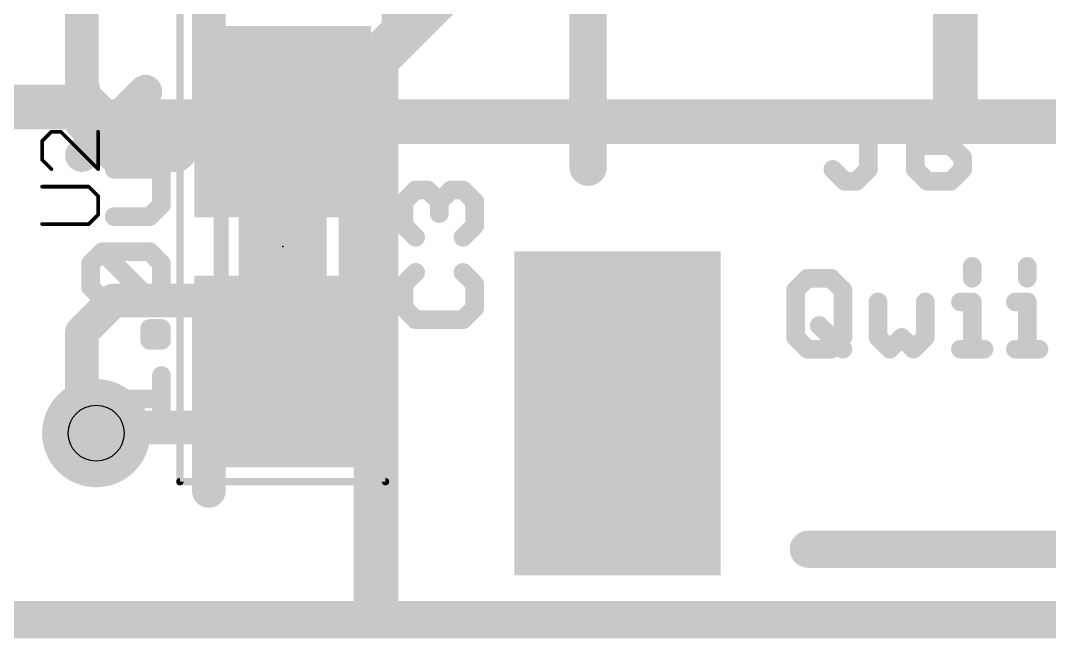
# Model space of a CAD drawing. Extents: x -29 to 79, y -27 to 74.
# Drawn here: x 5.84 to 12.84, y -0.13 to 4.08 of the extents above; entities that cross this region are included whole.
import ezdxf

# ---------------------------------------------------------------- set-up
doc = ezdxf.new("R2010")
doc.units = 0
for name, color, linetype in [('1', 12, 'CONTINUOUS'), ('16', 132, 'CONTINUOUS'), ('18', 110, 'CONTINUOUS'), ('20', 53, 'CONTINUOUS'), ('21', 41, 'CONTINUOUS'), ('22', 40, 'CONTINUOUS'), ('23', 53, 'CONTINUOUS'), ('25', 253, 'CONTINUOUS'), ('27', 253, 'CONTINUOUS'), ('29', 253, 'CONTINUOUS'), ('31', 253, 'CONTINUOUS'), ('35', 253, 'CONTINUOUS'), ('39', 12, 'CONTINUOUS'), ('44', 253, 'CONTINUOUS'), ('51', 53, 'CONTINUOUS')]:
    doc.layers.add(name, color=color, linetype=linetype)

# ---------------------------------------------------------------- blocks, each defined once
blk = doc.blocks.new('RECT')
blk.add_solid([(-0.5, -0.5), (0.5, -0.5), (-0.5, 0.5), (0.5, 0.5)])
blk = doc.blocks.new('ROUNDV')
at = {"const_width": 0.5}
blk.add_lwpolyline([(0, -0.25, 1), (0, 0.25, 1), (0, -0.25)], format="xyb", dxfattribs=at)

msp = doc.modelspace()

# ---------------------------------------------------------------- linework, layer by layer
at = {"layer": '1'}
for points, const_width in [([(12.2, 5.08), (12.2, 3.398)], 0.3048), ([(5.1101, 3.49), (6.289, 3.49)], 0.3048), ([(6.289, 3.49), (6.389, 3.39)], 0.3048), ([(7.62, 3.39), (6.389, 3.39)], 0.3048), ([(7.62, 3.39), (12.192, 3.39)], 0.3048), ([(12.2, 3.398), (12.192, 3.39)], 0.3048), ([(12.192, 3.39), (21.082, 3.39)], 0.3048), ([(52.07, 0), (0, 0)], 0.254)]:
    msp.add_lwpolyline(points, dxfattribs=dict(at, const_width=const_width))
at = {"layer": '1', "const_width": 0.1524}
for points in [[(6.3429, 3.5439, 1), (6.2351, 3.4361)], [(6.289, 3.4138, 1), (6.289, 3.5662)], [(6.389, 3.4662, 1), (6.389, 3.3138)], [(6.3351, 3.3361, 1), (6.4429, 3.4439)], [(7.62, 3.4662, 1), (7.62, 3.3138)], [(7.62, 3.3138, 1), (7.62, 3.4662)], [(12.192, 3.4662, 1), (12.192, 3.3138)], [(12.1381, 3.4439, 1), (12.2459, 3.3361)], [(12.2539, 3.3441, 1), (12.1461, 3.4519)], [(12.192, 3.3138, 1), (12.192, 3.4662)], [(12.1238, 3.398, 1), (12.2762, 3.398)]]:
    msp.add_lwpolyline(points, format="xyb", dxfattribs=at)
at = {"layer": '16', "const_width": 0.254}
msp.add_lwpolyline([(52.07, 0), (0, 0)], dxfattribs=at)
at = {"layer": '20', "const_width": 0.2032}
msp.add_lwpolyline([(49.784, 0), (2.54, 0)], dxfattribs=at)
at = {"layer": '21', "const_width": 0.254}
for points in [[(9.7, 3.08), (9.7, 4.73)], [(11.2, 0.48), (14.2, 0.48)]]:
    msp.add_lwpolyline(points, dxfattribs=at)
at = {"layer": '21', "const_width": 0.127}
for points in [[(9.6365, 3.08, 1), (9.7635, 3.08)], [(11.2, 0.5435, 1), (11.2, 0.4165)]]:
    msp.add_lwpolyline(points, format="xyb", dxfattribs=at)
at = {"layer": '22'}
for points, const_width in [([(8.255, 3.81), (9.525, 5.08)], 0.3048), ([(6.2528, 4.2427), (6.2528, 3.3784)], 0.2286), ([(7.1171, 3.3784), (7.1171, 4.2427)], 0.2286), ([(8.255, 0.127), (8.255, 3.81)], 0.3048), ([(6.685, 3.5945), (6.2528, 3.1623)], 0.2286), ([(6.2528, 3.3784), (6.4689, 3.1623)], 0.2286), ([(6.9011, 3.1623), (7.1171, 3.3784)], 0.2286), ([(6.4689, 3.1623), (6.9011, 3.1623)], 0.2286), ([(6.4689, 2.1728), (6.2528, 1.9567)], 0.2286), ([(7.1171, 2.1728), (6.4689, 2.1728)], 0.2286), ([(7.1171, 0.8763), (7.1171, 2.1728)], 0.2286), ([(6.2528, 1.9567), (6.2528, 1.5246)], 0.2286), ([(6.2528, 1.5246), (6.4689, 1.3085)], 0.2286), ([(6.4689, 1.3085), (7.1171, 1.3085)], 0.2286)]:
    msp.add_lwpolyline(points, dxfattribs=dict(at, const_width=const_width))
for points, const_width in [([(8.3312, 3.81, 1), (8.1788, 3.81)], 0.1524), ([(8.2011, 3.8639, 1), (8.3089, 3.7561)], 0.1524), ([(6.7254, 3.5541, 1), (6.6446, 3.6349)], 0.1143), ([(6.2932, 3.4188, 1), (6.2124, 3.338)], 0.1143), ([(6.1957, 3.3784, 1), (6.31, 3.3784)], 0.1143), ([(7.06, 3.3784, 1), (7.1743, 3.3784)], 0.1143), ([(7.1575, 3.338, 1), (7.0767, 3.4188)], 0.1143), ([(6.2124, 3.2027, 1), (6.2932, 3.1219)], 0.1143), ([(6.4689, 3.2195, 1), (6.4689, 3.1052)], 0.1143), ([(6.4285, 3.1219, 1), (6.5093, 3.2027)], 0.1143), ([(6.8606, 3.2027, 1), (6.9415, 3.1219)], 0.1143), ([(6.9011, 3.1052, 1), (6.9011, 3.2195)], 0.1143), ([(6.4689, 2.23, 1), (6.4689, 2.1157)], 0.1143), ([(6.5093, 2.1324, 1), (6.4285, 2.2132)], 0.1143), ([(7.1743, 2.1728, 1), (7.06, 2.1728)], 0.1143), ([(7.1171, 2.1157, 1), (7.1171, 2.23)], 0.1143), ([(6.2124, 1.9971, 1), (6.2932, 1.9163)], 0.1143), ([(6.31, 1.9567, 1), (6.1957, 1.9567)], 0.1143), ([(6.2932, 1.565, 1), (6.2124, 1.4841)], 0.1143), ([(6.1957, 1.5246, 1), (6.31, 1.5246)], 0.1143), ([(6.4689, 1.3656, 1), (6.4689, 1.2513)], 0.1143), ([(6.4285, 1.2681, 1), (6.5093, 1.3489)], 0.1143), ([(7.1171, 1.2513, 1), (7.1171, 1.3656)], 0.1143), ([(7.06, 0.8763, 1), (7.1743, 0.8763)], 0.1143), ([(8.1788, 0.127, 1), (8.3312, 0.127)], 0.1524)]:
    msp.add_lwpolyline(points, format="xyb", dxfattribs=dict(at, const_width=const_width))
at = {"layer": '23'}
msp.add_point((7.62, 2.54), dxfattribs=at)
at = {"layer": '25'}
for points, const_width in [([(11.5275, 3.4993, 1), (11.5275, 3.4358)], 0.0635), ([(11.6398, 3.4675, 1), (11.5763, 3.4675)], 0.0635), ([(11.6885, 3.4358, 1), (11.6885, 3.4993)], 0.0635), ([(12.264, 3.4391, 1), (12.2356, 3.4959)], 0.0635), ([(12.0746, 3.4154, 1), (12.103, 3.3586)], 0.0635), ([(12.1113, 3.3646, 1), (12.0664, 3.4095)], 0.0635), ([(6.0449, 3.3281, 1), (6.0449, 3.3154)], 0.0127), ([(6.0494, 3.3172, 1), (6.0404, 3.3262)], 0.0127), ([(6.113, 3.3262, 1), (6.104, 3.3172)], 0.0127), ([(6.1085, 3.3154, 1), (6.1085, 3.3281)], 0.0127), ([(6.3691, 3.3217, 1), (6.3563, 3.3217)], 0.0127), ([(5.9877, 3.2582, 1), (5.975, 3.2582)], 0.0127), ([(5.9769, 3.2626, 1), (5.9859, 3.2537)], 0.0127), ([(11.9596, 3.226, 1), (11.8961, 3.226)], 0.0635), ([(11.9278, 3.2578, 1), (11.9278, 3.1943)], 0.0635), ([(11.9054, 3.2485, 1), (11.9503, 3.2036)], 0.0635), ([(12.1918, 3.2485, 1), (12.1469, 3.2036)], 0.0635), ([(12.1693, 3.1943, 1), (12.1693, 3.2578)], 0.0635), ([(12.2816, 3.1455, 1), (12.2181, 3.1455)], 0.0635), ([(12.2274, 3.1231, 1), (12.2723, 3.168)], 0.0635), ([(5.975, 3.131, 1), (5.9877, 3.131)], 0.0127), ([(5.9859, 3.1355, 1), (5.9769, 3.1266)], 0.0127), ([(11.389, 3.0875, 1), (11.344, 3.0425)], 0.0635), ([(11.5763, 3.065, 1), (11.6398, 3.065)], 0.0635), ([(11.6305, 3.0425, 1), (11.5856, 3.0875)], 0.0635), ([(11.9503, 3.0875, 1), (11.9054, 3.0425)], 0.0635), ([(11.8961, 3.065, 1), (11.9596, 3.065)], 0.0635), ([(12.2181, 3.065, 1), (12.2816, 3.065)], 0.0635), ([(12.2723, 3.0425, 1), (12.2274, 3.0875)], 0.0635), ([(6.0404, 3.063, 1), (6.0494, 3.072)], 0.0127), ([(6.3563, 3.0675, 1), (6.3691, 3.0675)], 0.0127), ([(6.3582, 3.063, 1), (6.3672, 3.072)], 0.0127), ([(11.447, 3.0163, 1), (11.447, 2.9527)], 0.0635), ([(11.4245, 2.962, 1), (11.4695, 3.007)], 0.0635), ([(11.5051, 3.007, 1), (11.55, 2.962)], 0.0635), ([(11.5275, 2.9527, 1), (11.5275, 3.0163)], 0.0635), ([(12.0083, 3.0163, 1), (12.0083, 2.9527)], 0.0635), ([(11.9859, 2.962, 1), (12.0308, 3.007)], 0.0635), ([(12.1469, 3.007, 1), (12.1918, 2.962)], 0.0635), ([(12.1693, 2.9527, 1), (12.1693, 3.0163)], 0.0635), ([(5.9814, 2.9539, 1), (5.9814, 2.9412)], 0.0127), ([(6.3036, 2.952, 1), (6.2947, 2.943)], 0.0127), ([(6.2991, 2.9412, 1), (6.2991, 2.9539)], 0.0127), ([(8.5256, 2.9573, 1), (8.5256, 2.8938)], 0.0635), ([(8.548, 2.9031, 1), (8.5031, 2.948)], 0.0635), ([(8.6285, 2.948, 1), (8.5836, 2.9031)], 0.0635), ([(8.6061, 2.8938, 1), (8.6061, 2.9573)], 0.0635), ([(8.7671, 2.9573, 1), (8.7671, 2.8938)], 0.0635), ([(8.7895, 2.9031, 1), (8.7446, 2.948)], 0.0635), ([(8.8701, 2.948, 1), (8.8251, 2.9031)], 0.0635), ([(8.8476, 2.8938, 1), (8.8476, 2.9573)], 0.0635), ([(6.3691, 2.8839, 1), (6.3563, 2.8839)], 0.0127), ([(6.3582, 2.8795, 1), (6.3672, 2.8884)], 0.0127), ([(8.4768, 2.845, 1), (8.4133, 2.845)], 0.0635), ([(8.4226, 2.8675, 1), (8.4675, 2.8226)], 0.0635), ([(8.7183, 2.845, 1), (8.6548, 2.845)], 0.0635), ([(8.6641, 2.8675, 1), (8.709, 2.8226)], 0.0635), ([(8.6641, 2.8226, 1), (8.709, 2.8675)], 0.0635), ([(8.9599, 2.845, 1), (8.8963, 2.845)], 0.0635), ([(8.9056, 2.8226, 1), (8.9506, 2.8675)], 0.0635), ([(6.3563, 2.7568, 1), (6.3691, 2.7568)], 0.0127), ([(6.3672, 2.7523, 1), (6.3582, 2.7613)], 0.0127), ([(8.4675, 2.7064, 1), (8.4226, 2.6615)], 0.0635), ([(8.6548, 2.7645, 1), (8.7183, 2.7645)], 0.0635), ([(8.9506, 2.6615, 1), (8.9056, 2.7064)], 0.0635), ([(5.9814, 2.6996, 1), (5.9814, 2.6869)], 0.0127), ([(6.2947, 2.6978, 1), (6.3036, 2.6888)], 0.0127), ([(6.2991, 2.6869, 1), (6.2991, 2.6996)], 0.0127), ([(8.4133, 2.684, 1), (8.4768, 2.684)], 0.0635), ([(8.8963, 2.684, 1), (8.9599, 2.684)], 0.0635), ([(8.5031, 2.581, 1), (8.548, 2.6259)], 0.0635), ([(8.8251, 2.6259, 1), (8.8701, 2.581)], 0.0635), ([(8.548, 2.3417, 1), (8.5031, 2.3866)], 0.0635), ([(8.8701, 2.3866, 1), (8.8251, 2.3417)], 0.0635), ([(8.4768, 2.2837, 1), (8.4133, 2.2837)], 0.0635), ([(8.4226, 2.3061, 1), (8.4675, 2.2612)], 0.0635), ([(8.9599, 2.2837, 1), (8.8963, 2.2837)], 0.0635), ([(8.9056, 2.2612, 1), (8.9506, 2.3061)], 0.0635), ([(8.4675, 2.1451, 1), (8.4226, 2.1002)], 0.0635), ([(8.9506, 2.1002, 1), (8.9056, 2.1451)], 0.0635), ([(8.4133, 2.1227, 1), (8.4768, 2.1227)], 0.0635), ([(8.5256, 2.0739, 1), (8.5256, 2.0104)], 0.0635), ([(8.8476, 2.0104, 1), (8.8476, 2.0739)], 0.0635), ([(8.8963, 2.1227, 1), (8.9599, 2.1227)], 0.0635), ([(8.5031, 2.0197, 1), (8.548, 2.0646)], 0.0635), ([(8.8251, 2.0646, 1), (8.8701, 2.0197)], 0.0635)]:
    msp.add_lwpolyline(points, format="xyb", dxfattribs=dict(at, const_width=const_width))
for points, const_width in [([(11.5275, 3.4675), (11.6885, 3.4675)], 0.127), ([(11.608, 3.065), (11.608, 3.4675)], 0.127), ([(12.2498, 3.4675), (12.0888, 3.387)], 0.127), ([(12.0888, 3.387), (11.9278, 3.226)], 0.127), ([(6.0449, 3.3217), (5.9814, 3.2582)], 0.0254), ([(6.1085, 3.3217), (6.0449, 3.3217)], 0.0254), ([(6.3627, 3.0675), (6.1085, 3.3217)], 0.0254), ([(6.3627, 3.3217), (6.3627, 3.0675)], 0.0254), ([(5.9814, 3.2582), (5.9814, 3.131)], 0.0254), ([(11.9278, 3.226), (11.9278, 3.065)], 0.127), ([(12.1693, 3.226), (11.9278, 3.226)], 0.127), ([(12.2498, 3.1455), (12.1693, 3.226)], 0.127), ([(12.2498, 3.065), (12.2498, 3.1455)], 0.127), ([(5.9814, 3.131), (6.0449, 3.0675)], 0.0254), ([(11.3665, 3.065), (11.447, 2.9845)], 0.127), ([(11.5275, 2.9845), (11.608, 3.065)], 0.127), ([(11.9278, 3.065), (12.0083, 2.9845)], 0.127), ([(12.1693, 2.9845), (12.2498, 3.065)], 0.127), ([(11.447, 2.9845), (11.5275, 2.9845)], 0.127), ([(12.0083, 2.9845), (12.1693, 2.9845)], 0.127), ([(6.2991, 2.9475), (5.9814, 2.9475)], 0.0254), ([(6.3627, 2.8839), (6.2991, 2.9475)], 0.0254), ([(8.4451, 2.845), (8.5256, 2.9255)], 0.127), ([(8.5256, 2.9255), (8.6061, 2.9255)], 0.127), ([(8.6061, 2.9255), (8.6866, 2.845)], 0.127), ([(8.6866, 2.845), (8.7671, 2.9255)], 0.127), ([(8.7671, 2.9255), (8.8476, 2.9255)], 0.127), ([(8.8476, 2.9255), (8.9281, 2.845)], 0.127), ([(6.3627, 2.7568), (6.3627, 2.8839)], 0.0254), ([(8.4451, 2.684), (8.4451, 2.845)], 0.127), ([(8.6866, 2.845), (8.6866, 2.7645)], 0.127), ([(8.9281, 2.845), (8.9281, 2.684)], 0.127), ([(6.2991, 2.6933), (6.3627, 2.7568)], 0.0254), ([(8.5256, 2.6035), (8.4451, 2.684)], 0.127), ([(8.9281, 2.684), (8.8476, 2.6035)], 0.127), ([(5.9814, 2.6933), (6.2991, 2.6933)], 0.0254), ([(8.5256, 2.3642), (8.4451, 2.2837)], 0.127), ([(8.9281, 2.2837), (8.8476, 2.3642)], 0.127), ([(8.4451, 2.2837), (8.4451, 2.1227)], 0.127), ([(8.9281, 2.1227), (8.9281, 2.2837)], 0.127), ([(8.4451, 2.1227), (8.5256, 2.0422)], 0.127), ([(8.8476, 2.0422), (8.9281, 2.1227)], 0.127), ([(8.5256, 2.0422), (8.8476, 2.0422)], 0.127)]:
    msp.add_lwpolyline(points, dxfattribs=dict(at, const_width=const_width))
at = {"layer": '27', "const_width": 0.127}
for points in [[(6.3115, 3.3051), (6.3115, 3.6271)], [(6.553, 3.3051), (6.553, 3.4661)], [(6.7945, 3.3051), (6.3115, 3.3051)], [(6.7945, 3.0658), (6.4725, 3.0658)], [(6.7945, 2.8243), (6.7945, 3.0658)], [(6.714, 2.7438), (6.7945, 2.8243)], [(6.4725, 2.7438), (6.714, 2.7438)], [(6.3115, 2.424), (6.392, 2.5045)], [(6.392, 2.5045), (6.714, 2.5045)], [(6.714, 2.1825), (6.392, 2.5045)], [(6.714, 2.5045), (6.7945, 2.424)], [(6.3115, 2.263), (6.3115, 2.424)], [(6.7945, 2.424), (6.7945, 2.263)], [(12.3156, 2.405), (12.3156, 2.3245)], [(12.6898, 2.405), (12.6898, 2.3245)], [(11.1125, 2.244), (11.193, 2.3245)], [(11.193, 2.3245), (11.354, 2.3245)], [(11.354, 2.3245), (11.4345, 2.244)], [(6.392, 2.1825), (6.3115, 2.263)], [(6.7945, 2.263), (6.714, 2.1825)], [(6.714, 2.1825), (6.392, 2.1825)], [(11.1125, 1.922), (11.1125, 2.244)], [(11.4345, 2.244), (11.4345, 1.922)], [(11.6738, 2.1635), (11.6738, 1.922)], [(11.9958, 1.922), (11.9958, 2.1635)], [(12.2351, 2.1635), (12.3156, 2.1635)], [(12.3156, 2.1635), (12.3156, 1.8415)], [(12.6093, 2.1635), (12.6898, 2.1635)], [(12.6898, 2.1635), (12.6898, 1.8415)], [(6.714, 1.9019), (6.714, 1.9824)], [(6.714, 1.9824), (6.7945, 1.9824)], [(6.7945, 1.9824), (6.7945, 1.9019)], [(11.2735, 2.0025), (11.4345, 1.8415)], [(6.7945, 1.9019), (6.714, 1.9019)], [(11.193, 1.8415), (11.1125, 1.922)], [(11.4345, 1.922), (11.354, 1.8415)], [(11.6738, 1.922), (11.7543, 1.8415)], [(11.7543, 1.8415), (11.8348, 1.922)], [(11.8348, 1.922), (11.9153, 1.8415)], [(11.9153, 1.8415), (11.9958, 1.922)], [(11.354, 1.8415), (11.193, 1.8415)], [(12.2351, 1.8415), (12.3961, 1.8415)], [(12.6093, 1.8415), (12.7703, 1.8415)], [(6.7945, 1.3406), (6.7945, 1.6626)], [(6.4725, 1.3406), (6.3115, 1.5016)], [(6.3115, 1.5016), (6.7945, 1.5016)]]:
    msp.add_lwpolyline(points, dxfattribs=at)
at = {"layer": '27', "const_width": 0.0635}
for points in [[(6.3432, 3.6271, 1), (6.2797, 3.6271)], [(6.5847, 3.4661, 1), (6.5212, 3.4661)], [(6.3115, 3.3369, 1), (6.3115, 3.2734)], [(6.7945, 3.2734, 1), (6.7945, 3.3369)], [(6.2797, 3.3051, 1), (6.3432, 3.3051)], [(6.5212, 3.3051, 1), (6.5847, 3.3051)], [(6.4725, 3.0976, 1), (6.4725, 3.0341)], [(6.8262, 3.0658, 1), (6.7628, 3.0658)], [(6.7945, 3.0341, 1), (6.7945, 3.0976)], [(6.817, 2.8019, 1), (6.772, 2.8468)], [(6.4725, 2.7756, 1), (6.4725, 2.7121)], [(6.714, 2.7121, 1), (6.714, 2.7756)], [(6.7628, 2.8243, 1), (6.8262, 2.8243)], [(6.6915, 2.7663, 1), (6.7365, 2.7214)], [(6.392, 2.5363, 1), (6.392, 2.4728)], [(6.4144, 2.527, 1), (6.3695, 2.4821)], [(6.4144, 2.4821, 1), (6.3695, 2.527)], [(6.7365, 2.527, 1), (6.6915, 2.4821)], [(6.714, 2.4728, 1), (6.714, 2.5363)], [(6.3432, 2.424, 1), (6.2797, 2.424)], [(6.289, 2.4465, 1), (6.3339, 2.4016)], [(6.8262, 2.424, 1), (6.7628, 2.424)], [(6.772, 2.4016, 1), (6.817, 2.4465)], [(12.3474, 2.405, 1), (12.2839, 2.405)], [(12.7216, 2.405, 1), (12.6581, 2.405)], [(11.193, 2.3563, 1), (11.193, 2.2928)], [(11.2155, 2.3021, 1), (11.1705, 2.347)], [(11.3765, 2.347, 1), (11.3316, 2.3021)], [(11.354, 2.2928, 1), (11.354, 2.3563)], [(6.3339, 2.2855, 1), (6.289, 2.2406)], [(6.817, 2.2406, 1), (6.772, 2.2855)], [(12.2839, 2.3245, 1), (12.3474, 2.3245)], [(12.6581, 2.3245, 1), (12.7216, 2.3245)], [(6.2797, 2.263, 1), (6.3432, 2.263)], [(6.392, 2.2143, 1), (6.392, 2.1508)], [(6.714, 2.1508, 1), (6.714, 2.2143)], [(6.7628, 2.263, 1), (6.8262, 2.263)], [(11.1443, 2.244, 1), (11.0808, 2.244)], [(11.09, 2.2665, 1), (11.135, 2.2216)], [(11.4663, 2.244, 1), (11.4028, 2.244)], [(11.4121, 2.2216, 1), (11.457, 2.2665)], [(6.3695, 2.1601, 1), (6.4144, 2.205)], [(6.6915, 2.205, 1), (6.7365, 2.1601)], [(6.6915, 2.1601, 1), (6.7365, 2.205)], [(11.7056, 2.1635, 1), (11.6421, 2.1635)], [(12.0276, 2.1635, 1), (11.9641, 2.1635)], [(12.2351, 2.1953, 1), (12.2351, 2.1318)], [(12.3474, 2.1635, 1), (12.2839, 2.1635)], [(12.3156, 2.1318, 1), (12.3156, 2.1953)], [(12.6093, 2.1953, 1), (12.6093, 2.1318)], [(12.7216, 2.1635, 1), (12.6581, 2.1635)], [(12.6898, 2.1318, 1), (12.6898, 2.1953)], [(6.7458, 1.9824, 1), (6.6823, 1.9824)], [(6.714, 2.0141, 1), (6.714, 1.9506)], [(6.8262, 1.9824, 1), (6.7628, 1.9824)], [(6.7945, 1.9506, 1), (6.7945, 2.0141)], [(11.296, 2.025, 1), (11.2511, 1.9801)], [(6.714, 1.9336, 1), (6.714, 1.8701)], [(6.7945, 1.8701, 1), (6.7945, 1.9336)], [(11.135, 1.9445, 1), (11.09, 1.8995)], [(11.457, 1.8995, 1), (11.4121, 1.9445)], [(11.6963, 1.9445, 1), (11.6514, 1.8995)], [(11.8573, 1.9445, 1), (11.8124, 1.8995)], [(11.8573, 1.8995, 1), (11.8124, 1.9445)], [(12.0183, 1.8995, 1), (11.9734, 1.9445)], [(6.6823, 1.9019, 1), (6.7458, 1.9019)], [(6.7628, 1.9019, 1), (6.8262, 1.9019)], [(11.0808, 1.922, 1), (11.1443, 1.922)], [(11.193, 1.8733, 1), (11.193, 1.8098)], [(11.1705, 1.819, 1), (11.2155, 1.864)], [(11.3316, 1.864, 1), (11.3765, 1.819)], [(11.354, 1.8098, 1), (11.354, 1.8733)], [(11.4028, 1.922, 1), (11.4663, 1.922)], [(11.4121, 1.819, 1), (11.457, 1.864)], [(11.6421, 1.922, 1), (11.7056, 1.922)], [(11.7319, 1.864, 1), (11.7768, 1.819)], [(11.7319, 1.819, 1), (11.7768, 1.864)], [(11.8929, 1.864, 1), (11.9378, 1.819)], [(11.8929, 1.819, 1), (11.9378, 1.864)], [(11.9641, 1.922, 1), (12.0276, 1.922)], [(12.2351, 1.8733, 1), (12.2351, 1.8098)], [(12.3961, 1.8098, 1), (12.3961, 1.8733)], [(12.6093, 1.8733, 1), (12.6093, 1.8098)], [(12.7703, 1.8098, 1), (12.7703, 1.8733)], [(12.2839, 1.8415, 1), (12.3474, 1.8415)], [(12.6581, 1.8415, 1), (12.7216, 1.8415)], [(6.8262, 1.6626, 1), (6.7628, 1.6626)], [(6.3115, 1.5333, 1), (6.3115, 1.4698)], [(6.3339, 1.524, 1), (6.289, 1.4791)], [(6.7945, 1.4698, 1), (6.7945, 1.5333)], [(6.45, 1.3181, 1), (6.4949, 1.363)], [(6.7628, 1.3406, 1), (6.8262, 1.3406)]]:
    msp.add_lwpolyline(points, format="xyb", dxfattribs=at)
at = {"layer": '39', "const_width": 0.0508}
for points in [[(6.92, 0.94), (6.92, 4.14)], [(8.32, 4.14), (8.32, 0.94)], [(8.32, 0.94), (6.92, 0.94)]]:
    msp.add_lwpolyline(points, dxfattribs=at)
at = {"layer": '39', "const_width": 0.0254}
for points in [[(6.92, 0.9527, 1), (6.92, 0.9273)], [(6.9073, 0.94, 1), (6.9327, 0.94)], [(8.3073, 0.94, 1), (8.3327, 0.94)], [(8.32, 0.9273, 1), (8.32, 0.9527)]]:
    msp.add_lwpolyline(points, format="xyb", dxfattribs=at)
at = {"layer": '44'}
msp.add_circle((6.35, 1.27), 0.1905, dxfattribs=at)
at = {"layer": '51', "const_width": 0.1016}
for points in [[(7.201, 2.896), (7.201, 2.184)], [(8.052, 2.896), (8.052, 2.184)]]:
    msp.add_lwpolyline(points, dxfattribs=at)
at = {"layer": '51', "const_width": 0.0508}
for points in [[(7.2264, 2.896, 1), (7.1756, 2.896)], [(8.0774, 2.896, 1), (8.0266, 2.896)], [(7.1756, 2.184, 1), (7.2264, 2.184)], [(8.0266, 2.184, 1), (8.0774, 2.184)]]:
    msp.add_lwpolyline(points, format="xyb", dxfattribs=at)

# ---------------------------------------------------------------- block references
at = {"layer": '1', "xscale": 1.1, "rotation": 270}
for p in [(7.62, 3.39), (7.62, 1.69)]:
    msp.add_blockref('RECT', p, dxfattribs=at)
at = {"layer": '1', "xscale": 1.2, "yscale": 2}
msp.add_blockref('RECT', (9.9, 1.405), dxfattribs=at)
at = {"layer": '18', "xscale": 0.7366, "yscale": 0.7366}
msp.add_blockref('ROUNDV', (6.35, 1.27), dxfattribs=at)
msp.add_blockref('ROUNDV', (6.35, 1.27), dxfattribs=at)
at = {"layer": '29', "xscale": 1.3032, "yscale": 1.2032, "rotation": 270}
for p in [(7.62, 3.39), (7.62, 1.69)]:
    msp.add_blockref('RECT', p, dxfattribs=at)
at = {"layer": '29', "xscale": 1.4032, "yscale": 2.2032}
msp.add_blockref('RECT', (9.9, 1.405), dxfattribs=at)
at = {"layer": '31', "xscale": 1.1, "rotation": 270}
for p in [(7.62, 3.39), (7.62, 1.69)]:
    msp.add_blockref('RECT', p, dxfattribs=at)
at = {"layer": '31', "xscale": 1.2, "yscale": 2}
msp.add_blockref('RECT', (9.9, 1.405), dxfattribs=at)
at = {"layer": '35', "xscale": 0.3998, "yscale": 0.6, "rotation": 270}
msp.add_blockref('RECT', (7.62, 2.54), dxfattribs=at)
at = {"layer": '51', "xscale": 0.5001, "yscale": 0.95, "rotation": 270}
for p in [(7.6251, 3.1282), (7.6251, 1.9598)]:
    msp.add_blockref('RECT', p, dxfattribs=at)

doc.saveas('drawing.dxf')
